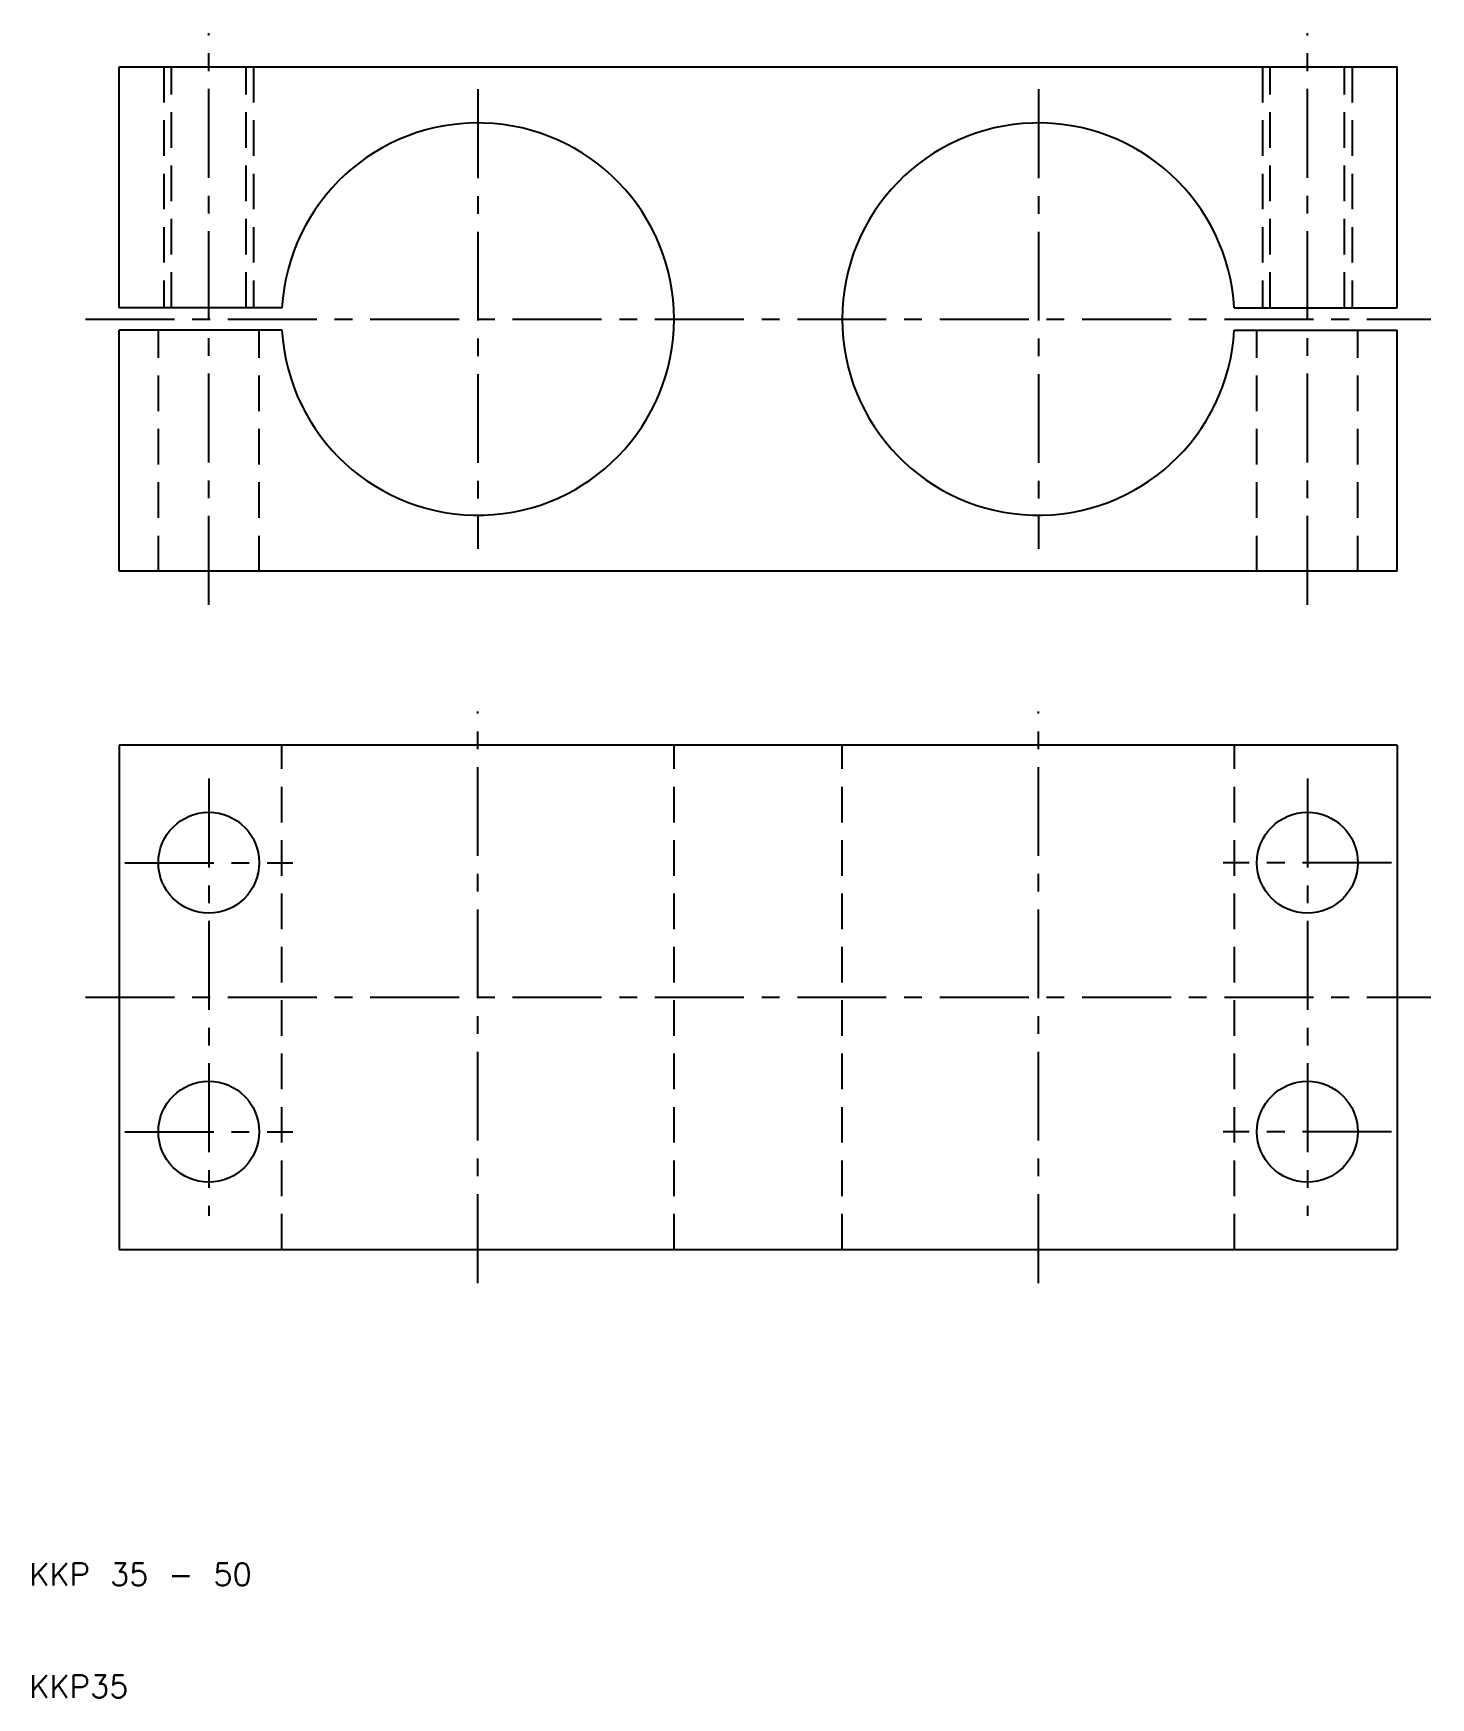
# Model space of a CAD drawing. Extents: x 10 to 135, y 10 to 158.
import ezdxf

# ---------------------------------------------------------------- set-up
doc = ezdxf.new("R2010")
doc.units = 0
doc.header["$LTSCALE"] = 0.25
doc.linetypes.add('CENTER', pattern=[50.8, 31.75, -6.35, 6.35, -6.35])
doc.linetypes.add('DASHED', pattern=[19.05, 12.7, -6.35])
doc.layers.get('0').update_dxf_attribs({"linetype": 'CONTINUOUS'})
doc.layers.add('CENTER', color=1, linetype='CENTER')
doc.styles.get("Standard").update_dxf_attribs({"font": 'txt.shx', "bigfont": 'extfont.shx'})

msp = doc.modelspace()

# ---------------------------------------------------------------- linework, layer by layer
for p, q in [((18, 134), (18, 155.5)), ((18, 155.5), (132, 155.5)), ((132, 134), (132, 155.5)), ((32.53, 134), (18, 134)), ((117.47, 134), (132, 134)), ((18, 110.5), (18, 132)), ((32.53, 132), (18, 132)), ((117.47, 132), (132, 132)), ((132, 110.5), (132, 132)), ((132, 110.5), (18, 110.5)), ((132, 95), (18, 95)), ((18, 95), (18, 50)), ((132, 95), (132, 50)), ((18, 50), (132, 50))]:
    msp.add_line(p, q)
at = {"color": 3, "linetype": 'DASHED'}
for p, q in [((22, 155.5), (22, 134)), ((22.68, 134), (22.68, 155.5)), ((29.32, 134), (29.32, 155.5)), ((30, 155.5), (30, 134)), ((120, 155.5), (120, 134)), ((120.68, 134), (120.68, 155.5)), ((127.32, 134), (127.32, 155.5)), ((128, 155.5), (128, 134)), ((21.5, 110.5), (21.5, 132)), ((30.5, 110.5), (30.5, 132)), ((119.5, 110.5), (119.5, 132)), ((128.5, 110.5), (128.5, 132)), ((32.5, 50), (32.5, 95)), ((67.5, 50), (67.5, 95)), ((82.5, 50), (82.5, 95)), ((117.5, 50), (117.5, 95))]:
    msp.add_line(p, q, dxfattribs=at)
for centre in [(26, 84.5), (124, 84.5), (26, 60.5), (124, 60.5)]:
    msp.add_circle(centre, 4.5)
for centre, start, end in [((50, 133), 183.2758, 176.7242), ((100, 133), 3.2758, 356.7242)]:
    msp.add_arc(centre, 17.5, start, end)
at = {"layer": 'CENTER', "color": 1, "linetype": 'CENTER'}
for p, q in [((26, 107.5), (26, 158.5)), ((124, 107.5), (124, 158.5)), ((50, 153.5), (50, 112.5)), ((100, 153.5), (100, 112.5)), ((15, 133), (135, 133)), ((50, 47), (50, 98)), ((100, 47), (100, 98)), ((26, 92), (26, 53)), ((124, 92), (124, 53)), ((18.5, 84.5), (33.5, 84.5)), ((131.5, 84.5), (116.5, 84.5)), ((15, 72.5), (135, 72.5)), ((18.5, 60.5), (33.5, 60.5)), ((131.5, 60.5), (116.5, 60.5))]:
    msp.add_line(p, q, dxfattribs=at)

# ---------------------------------------------------------------- texts
for s, p in [('KKP 35 - 50', (10, 20)), ('KKP35', (10, 10))]:
    msp.add_text(s, height=2).set_placement(p)

doc.saveas('drawing.dxf')
